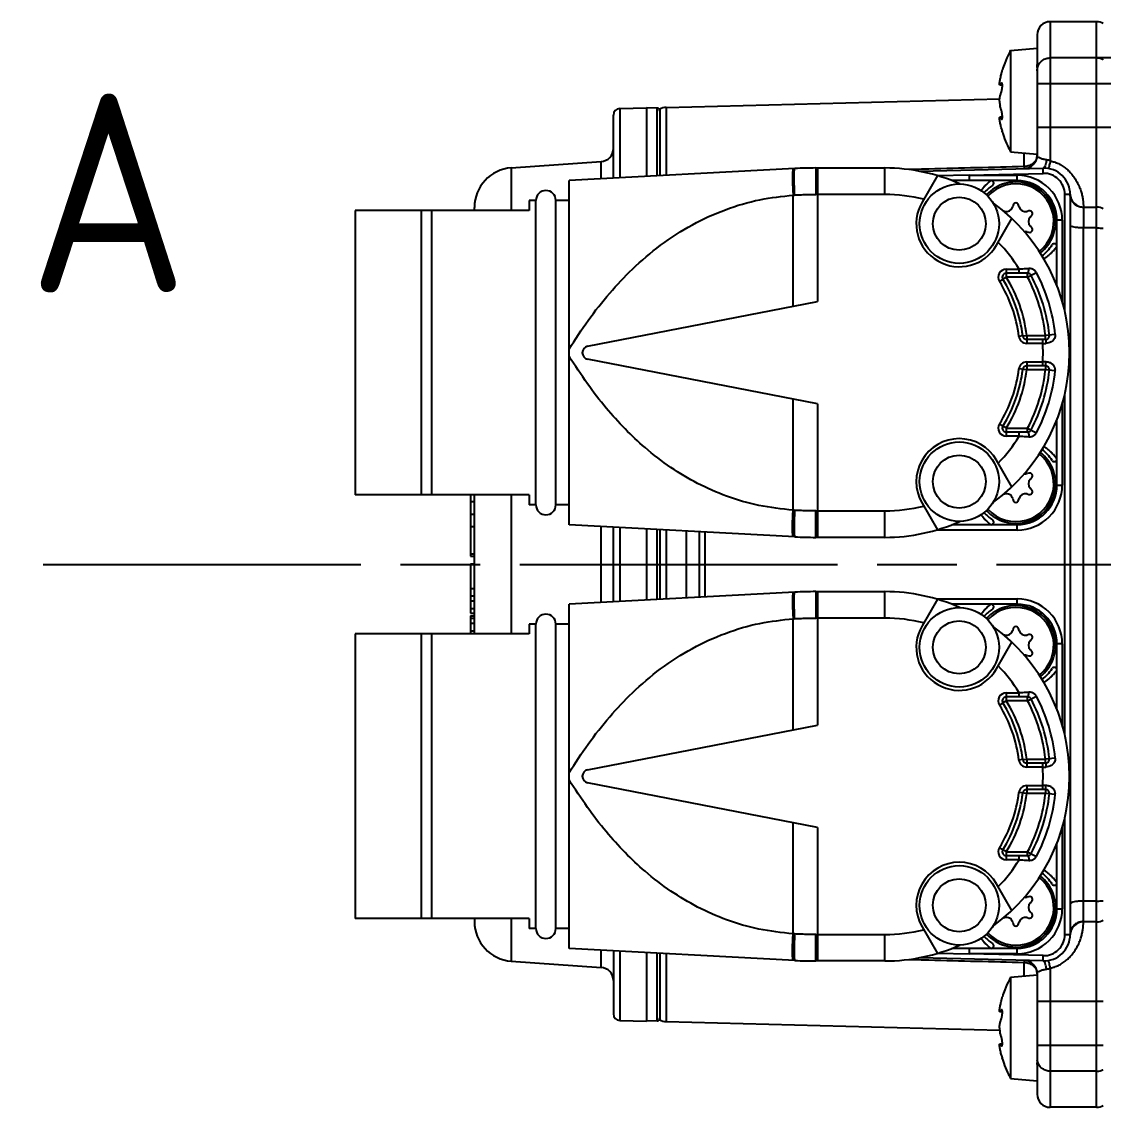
# Model space of a CAD drawing. Header units: millimetres. Extents: x 825 to 4294, y 1031 to 3282.
# Drawn here: x 1721 to 1802.7, y 1314.9 to 1396.9 of the extents above; entities that cross this region are included whole.
import ezdxf

# ---------------------------------------------------------------- set-up
doc = ezdxf.new("R2010")
doc.units = ezdxf.units.MM
doc.linetypes.add('ACAD_ISO08W100', pattern=[36, 24, -3, 6, -3])
doc.layers.add('linie4fun', color=6, linetype='Continuous', lineweight=25)
doc.layers.add('osie', color=221, linetype='ACAD_ISO08W100')
doc.styles.get("Standard").update_dxf_attribs({"font": 'geniso.shx'})

msp = doc.modelspace()

# ---------------------------------------------------------------- linework, layer by layer
at = {"color": 7, "linetype": 'Continuous'}
for p, q in [((1802.20224, 1396.90998), (1798.70224, 1396.90998)), ((1797.70224, 1395.90987), (1797.70224, 1386.81867)), ((1795.70224, 1394.735), (1797.70224, 1394.90998)), ((1795.70224, 1394.735), (1795.70224, 1387.08496)), ((1795.08177, 1392.13181), (1794.88556, 1392.13181)), ((1769.67607, 1390.43548), (1794.8773, 1391.0954)), ((1766.18915, 1390.35726), (1768.20224, 1390.40998)), ((1769.00748, 1390.38889), (1768.20224, 1390.40998)), ((1768.20224, 1390.40998), (1768.20224, 1385.22185)), ((1769.20224, 1390.30157), (1769.20224, 1385.27508)), ((1765.70224, 1385.0888), (1765.70224, 1389.85743)), ((1795.08175, 1389.68815), (1794.8856, 1389.68815)), ((1795.70224, 1387.08496), (1797.70224, 1386.90998)), ((1757.99297, 1385.87089), (1764.772, 1386.34493)), ((1779.40511, 1385.81809), (1762.35173, 1384.91048)), ((1780.99949, 1385.86048), (1786.20174, 1385.86048)), ((1788.81767, 1385.61186), (1798.14989, 1385.85624)), ((1790.17022, 1385.2841), (1789.01216, 1383.27827)), ((1762.35174, 1358.91048), (1762.35174, 1384.91048)), ((1796.20174, 1384.91048), (1791.26013, 1384.91048)), ((1759.85174, 1383.41048), (1759.35174, 1383.41048)), ((1759.35174, 1383.41036), (1759.35174, 1382.66048)), ((1759.85174, 1360.41048), (1759.85174, 1383.41048)), ((1762.35174, 1383.41048), (1761.35174, 1383.41048)), ((1761.35174, 1360.41048), (1761.35174, 1383.41048)), ((1800.20224, 1383.85692), (1800.20224, 1327.96304)), ((1759.35174, 1382.66048), (1746.20174, 1382.66048)), ((1746.20174, 1382.66031), (1746.20174, 1361.16066)), ((1751.20174, 1361.16048), (1751.20174, 1382.66048)), ((1751.95174, 1382.66048), (1751.95174, 1361.16048)), ((1755.20224, 1382.66048), (1755.20224, 1382.8782)), ((1795.24988, 1382.57884), (1795.16081, 1382.6027)), ((1795.89745, 1383.06372), (1795.86225, 1382.93239)), ((1796.34122, 1382.93239), (1796.30603, 1383.06372)), ((1797.08493, 1382.61403), (1796.9536, 1382.57884)), ((1801.20198, 1382.90998), (1802.20224, 1382.90998)), ((1794.64132, 1380.02827), (1795.79939, 1382.0341)), ((1797.19308, 1382.16404), (1797.28922, 1382.26018)), ((1799.20224, 1376.96659), (1799.20174, 1381.91048)), ((1796.9536, 1381.04213), (1797.08493, 1381.00694)), ((1797.28922, 1381.36079), (1797.19308, 1381.45693)), ((1796.9883, 1377.91048), (1795.37507, 1377.91048)), ((1763.75633, 1372.4013), (1781.12523, 1375.77747)), ((1798.33228, 1372.91048), (1796.92321, 1372.91048)), ((1781.12523, 1368.0435), (1763.75633, 1371.41967)), ((1798.33228, 1370.91048), (1796.92321, 1370.91048)), ((1799.20174, 1361.91048), (1799.20224, 1366.85438)), ((1796.9883, 1365.91048), (1795.37507, 1365.91048)), ((1795.79939, 1361.78687), (1794.64132, 1363.7927)), ((1797.08493, 1362.81403), (1796.9536, 1362.77884)), ((1797.19308, 1362.36404), (1797.28922, 1362.46018)), ((1795.16081, 1361.21826), (1795.24988, 1361.24213)), ((1796.9536, 1361.24213), (1797.08493, 1361.20694)), ((1797.28922, 1361.56079), (1797.19308, 1361.65693)), ((1759.35174, 1361.16048), (1746.20174, 1361.16048)), ((1754.90224, 1361.16048), (1754.90224, 1356.53498)), ((1754.90224, 1360.65998), (1755.20224, 1360.65998)), ((1755.20224, 1350.66048), (1755.20224, 1361.16048)), ((1759.35174, 1361.16048), (1759.35174, 1360.41061)), ((1759.85174, 1360.41048), (1759.35174, 1360.41048)), ((1762.35174, 1360.41048), (1761.35174, 1360.41048)), ((1789.01216, 1360.5427), (1790.17022, 1358.53687)), ((1795.86225, 1360.88858), (1795.89745, 1360.75724)), ((1796.30603, 1360.75724), (1796.34122, 1360.88858)), ((1754.90224, 1359.72248), (1755.20224, 1359.72248)), ((1754.90224, 1358.78498), (1755.20224, 1358.78498)), ((1779.40511, 1358.00288), (1762.35173, 1358.91048)), ((1796.20174, 1358.91048), (1791.25881, 1358.90998)), ((1765.70224, 1353.0888), (1765.70224, 1358.73216)), ((1768.20224, 1358.59911), (1768.20224, 1353.22185)), ((1769.20224, 1358.54672), (1769.20224, 1353.27508)), ((1772.20224, 1353.43474), (1772.20224, 1358.38623)), ((1786.20174, 1357.96048), (1780.99949, 1357.96048)), ((1754.90224, 1356.72248), (1755.20224, 1356.72248)), ((1754.90224, 1356.53498), (1755.20224, 1356.53498)), ((1754.90224, 1355.97248), (1755.20224, 1355.97248)), ((1754.90224, 1355.97248), (1754.90224, 1352.22248)), ((1754.90224, 1354.09748), (1755.20224, 1354.09748)), ((1780.99949, 1353.86048), (1786.20174, 1353.86048)), ((1754.90224, 1353.53498), (1755.20224, 1353.53498)), ((1754.90224, 1353.15998), (1755.20224, 1353.15998)), ((1779.40511, 1353.81809), (1762.35173, 1352.91048)), ((1790.17022, 1353.2841), (1789.01216, 1351.27827)), ((1754.90224, 1352.59748), (1755.20224, 1352.59748)), ((1754.90224, 1352.22248), (1755.20224, 1352.22248)), ((1762.35174, 1326.91048), (1762.35174, 1352.91048)), ((1796.20174, 1352.91048), (1791.26013, 1352.91048)), ((1754.90224, 1352.03498), (1755.20224, 1352.03498)), ((1754.90224, 1352.03498), (1754.90224, 1350.66048)), ((1754.90224, 1351.84748), (1755.20224, 1351.84748)), ((1754.90224, 1351.47248), (1755.20224, 1351.47248)), ((1759.85174, 1351.41048), (1759.35174, 1351.41048)), ((1759.35174, 1351.41036), (1759.35174, 1350.66048)), ((1759.85174, 1328.41048), (1759.85174, 1351.41048)), ((1762.35174, 1351.41048), (1761.35174, 1351.41048)), ((1761.35174, 1328.41048), (1761.35174, 1351.41048)), ((1759.35174, 1350.66048), (1746.20174, 1350.66048)), ((1746.20174, 1350.66031), (1746.20174, 1329.16066)), ((1751.20174, 1329.16048), (1751.20174, 1350.66048)), ((1751.95174, 1350.66048), (1751.95174, 1329.16048)), ((1754.90224, 1350.90998), (1755.20224, 1350.90998)), ((1795.24988, 1350.57884), (1795.16081, 1350.6027)), ((1795.89745, 1351.06372), (1795.86225, 1350.93239)), ((1796.34122, 1350.93239), (1796.30603, 1351.06372)), ((1797.08493, 1350.61403), (1796.9536, 1350.57884)), ((1794.64132, 1348.02827), (1795.79939, 1350.0341)), ((1797.19308, 1350.16404), (1797.28922, 1350.26018)), ((1799.20224, 1344.96659), (1799.20174, 1349.91048)), ((1796.9536, 1349.04213), (1797.08493, 1349.00694)), ((1797.28922, 1349.36079), (1797.19308, 1349.45693)), ((1796.9883, 1345.91048), (1795.37507, 1345.91048)), ((1763.75633, 1340.4013), (1781.12523, 1343.77747)), ((1798.33228, 1340.91048), (1796.92321, 1340.91048)), ((1781.12523, 1336.0435), (1763.75633, 1339.41967)), ((1798.33228, 1338.91048), (1796.92321, 1338.91048)), ((1799.20174, 1329.91048), (1799.20224, 1334.85438)), ((1796.9883, 1333.91048), (1795.37507, 1333.91048)), ((1795.79939, 1329.78687), (1794.64132, 1331.7927)), ((1797.08493, 1330.81403), (1796.9536, 1330.77884)), ((1797.19308, 1330.36404), (1797.28922, 1330.46018)), ((1795.16081, 1329.21826), (1795.24988, 1329.24213)), ((1796.9536, 1329.24213), (1797.08493, 1329.20694)), ((1797.28922, 1329.56079), (1797.19308, 1329.65693)), ((1759.35174, 1329.16048), (1746.20174, 1329.16048)), ((1755.20224, 1329.16048), (1755.20224, 1328.94177)), ((1759.35174, 1329.16048), (1759.35174, 1328.41061)), ((1759.85174, 1328.41048), (1759.35174, 1328.41048)), ((1762.35174, 1328.41048), (1761.35174, 1328.41048)), ((1789.01216, 1328.5427), (1790.17022, 1326.53687)), ((1795.86225, 1328.88858), (1795.89745, 1328.75724)), ((1796.30603, 1328.75724), (1796.34122, 1328.88858)), ((1802.20224, 1328.90998), (1801.20177, 1328.90998)), ((1779.40511, 1326.00288), (1762.35173, 1326.91048)), ((1796.20174, 1326.91048), (1791.25881, 1326.90998)), ((1757.99297, 1325.94906), (1764.772, 1325.47503)), ((1765.70224, 1326.73216), (1765.70224, 1321.96278)), ((1768.20224, 1326.59911), (1768.20224, 1321.40998)), ((1769.20224, 1326.54672), (1769.20224, 1321.51839)), ((1786.20174, 1325.96048), (1780.99949, 1325.96048)), ((1798.14989, 1325.96372), (1788.81252, 1326.20823)), ((1795.70224, 1324.735), (1797.70224, 1324.90998)), ((1795.70224, 1324.735), (1795.70224, 1317.08496)), ((1797.70224, 1325.00129), (1797.70224, 1315.91009)), ((1795.08177, 1322.13181), (1794.88556, 1322.13181)), ((1766.18916, 1321.46269), (1768.20224, 1321.40998)), ((1769.00748, 1321.43106), (1768.20224, 1321.40998)), ((1769.67607, 1321.38448), (1794.87731, 1320.72456)), ((1795.08175, 1319.68815), (1794.8856, 1319.68815)), ((1795.70224, 1317.08496), (1797.70224, 1316.90998)), ((1802.20224, 1314.90998), (1798.70224, 1314.90998))]:
    msp.add_line(p, q, dxfattribs=at)
at = {"color": 9, "linetype": 'Continuous'}
for p, q in [((1798.70224, 1396.90998), (1798.70224, 1386.39596)), ((1802.20224, 1314.90998), (1802.20224, 1396.90998)), ((1802.20224, 1394.18587), (1798.70224, 1394.18587)), ((1794.90533, 1392.14884), (1795.08104, 1392.14884)), ((1795.05284, 1392.27361), (1795.00748, 1392.27361)), ((1766.18915, 1390.35726), (1766.18915, 1385.11472)), ((1769.00748, 1385.26471), (1769.00748, 1390.38889)), ((1769.67607, 1390.43548), (1769.67607, 1385.30029)), ((1795.08104, 1389.67111), (1794.90533, 1389.67111)), ((1795.00748, 1389.54635), (1795.05216, 1389.54635)), ((1796.72842, 1385.96592), (1796.72842, 1386.99518)), ((1757.99297, 1385.87089), (1757.99297, 1382.66048)), ((1764.772, 1385.03929), (1764.772, 1386.34493)), ((1781.12523, 1385.86048), (1781.12523, 1375.77747)), ((1786.20174, 1383.86048), (1786.20174, 1385.86048)), ((1798.16036, 1385.45637), (1798.14989, 1385.85624)), ((1792.56979, 1385.30998), (1790.18806, 1385.2786)), ((1792.56979, 1385.30998), (1798.16035, 1385.45637)), ((1792.56979, 1385.30998), (1796.20224, 1385.30998)), ((1792.56979, 1385.30998), (1792.56979, 1384.90998)), ((1796.20224, 1384.90998), (1796.20224, 1385.30998)), ((1791.36145, 1384.91048), (1791.36145, 1384.87073)), ((1779.27999, 1375.41879), (1779.27999, 1383.81348)), ((1786.20174, 1383.86048), (1781.12523, 1383.86048)), ((1800.20224, 1383.85692), (1799.80224, 1383.85692)), ((1799.80224, 1375.008), (1799.80224, 1383.85691)), ((1801.20198, 1382.90998), (1801.20224, 1381.33371)), ((1799.60224, 1381.90998), (1799.20224, 1381.90998)), ((1799.60224, 1381.90997), (1799.60224, 1375.76474)), ((1801.20199, 1328.90998), (1801.20224, 1381.33371)), ((1802.20224, 1381.33371), (1801.20224, 1381.33371)), ((1795.37507, 1378.21048), (1795.37507, 1377.61048)), ((1796.98844, 1377.61048), (1795.37509, 1377.61048)), ((1795.3751, 1378.21048), (1796.35617, 1378.21048)), ((1796.35617, 1377.91048), (1796.35617, 1378.21048)), ((1796.9883, 1377.61048), (1796.9883, 1377.91048)), ((1796.98934, 1377.61048), (1797.65141, 1377.96089)), ((1795.12026, 1377.45215), (1794.86544, 1377.29382)), ((1799.15771, 1377.07018), (1799.20174, 1377.07018)), ((1796.62539, 1373.17437), (1796.32758, 1373.13826)), ((1796.62539, 1373.17437), (1796.92311, 1373.21048)), ((1796.92321, 1373.21048), (1796.92321, 1372.61048)), ((1796.92322, 1373.21048), (1798.33228, 1373.21048)), ((1798.13122, 1372.61048), (1798.13122, 1372.91048)), ((1799.07801, 1373.2904), (1798.33228, 1373.21048)), ((1798.33228, 1372.91048), (1798.33228, 1373.21048)), ((1798.13122, 1372.61048), (1796.92329, 1372.61048)), ((1796.92321, 1371.21048), (1796.92321, 1370.61048)), ((1796.92329, 1371.21048), (1798.13122, 1371.21048)), ((1798.13122, 1370.91048), (1798.13122, 1371.21048)), ((1796.92321, 1370.61048), (1796.32759, 1370.6827)), ((1798.33228, 1370.61048), (1796.92321, 1370.61048)), ((1798.33228, 1370.91048), (1798.33228, 1370.61048)), ((1799.07801, 1370.53056), (1798.3323, 1370.61048)), ((1799.80224, 1343.008), (1799.80224, 1368.81297)), ((1779.27999, 1360.00749), (1779.27999, 1368.40218)), ((1781.12523, 1368.0435), (1781.12523, 1357.96048)), ((1799.60224, 1368.05623), (1799.60224, 1361.90999)), ((1795.12026, 1366.36882), (1794.86544, 1366.52715)), ((1795.37507, 1366.21048), (1795.37507, 1365.61048)), ((1795.37518, 1366.21048), (1796.98845, 1366.21048)), ((1796.9883, 1366.21048), (1797.65141, 1365.86007)), ((1796.9883, 1365.91048), (1796.9883, 1366.21048)), ((1799.20174, 1366.75077), (1799.1577, 1366.75077)), ((1796.35617, 1365.61048), (1795.3751, 1365.61048)), ((1796.35617, 1365.61048), (1796.35617, 1365.91048)), ((1799.20224, 1361.90998), (1799.60224, 1361.90998)), ((1757.99297, 1361.16048), (1757.99297, 1350.66048)), ((1780.98974, 1359.96049), (1786.20174, 1359.96048)), ((1786.20174, 1357.96048), (1786.20174, 1359.96048)), ((1764.772, 1353.03929), (1764.772, 1358.78167)), ((1791.36144, 1358.95023), (1791.36144, 1358.91048)), ((1796.20224, 1358.50998), (1796.20224, 1358.90998)), ((1766.18915, 1358.70625), (1766.18915, 1353.11472)), ((1769.00748, 1353.26471), (1769.00748, 1358.55626)), ((1769.67607, 1358.52067), (1769.67607, 1353.30029)), ((1771.22842, 1353.38291), (1771.22842, 1358.43805)), ((1772.60224, 1358.36494), (1772.60224, 1353.45603)), ((1796.20224, 1358.50998), (1790.07092, 1358.50998)), ((1781.12523, 1353.86048), (1781.12523, 1343.77747)), ((1786.20174, 1351.86048), (1786.20174, 1353.86048)), ((1790.06988, 1353.30998), (1796.20224, 1353.30998)), ((1796.20224, 1352.90998), (1796.20224, 1353.30998)), ((1791.36145, 1352.91048), (1791.36145, 1352.87073)), ((1779.27999, 1343.41879), (1779.27999, 1351.81348)), ((1786.20174, 1351.86048), (1781.12523, 1351.86048)), ((1799.60224, 1349.90998), (1799.20224, 1349.90998)), ((1799.60224, 1349.90997), (1799.60224, 1343.76474)), ((1795.37507, 1346.21048), (1795.37507, 1345.61048)), ((1795.3751, 1346.21048), (1796.35617, 1346.21048)), ((1796.35617, 1345.91048), (1796.35617, 1346.21048)), ((1796.9883, 1345.61048), (1796.9883, 1345.91048)), ((1796.98934, 1345.61048), (1797.65141, 1345.96089)), ((1795.12026, 1345.45215), (1794.86544, 1345.29382)), ((1796.98844, 1345.61048), (1795.37509, 1345.61048)), ((1799.15771, 1345.07018), (1799.20174, 1345.07018)), ((1796.62539, 1341.17437), (1796.32758, 1341.13826)), ((1796.62539, 1341.17437), (1796.92311, 1341.21048)), ((1796.92321, 1341.21048), (1796.92321, 1340.61048)), ((1796.92322, 1341.21048), (1798.33228, 1341.21048)), ((1798.13122, 1340.61048), (1798.13122, 1340.91048)), ((1799.07801, 1341.2904), (1798.33228, 1341.21048)), ((1798.33228, 1340.91048), (1798.33228, 1341.21048)), ((1798.13122, 1340.61048), (1796.92329, 1340.61048)), ((1796.92321, 1339.21048), (1796.92321, 1338.61048)), ((1796.92329, 1339.21048), (1798.13122, 1339.21048)), ((1798.13122, 1338.91048), (1798.13122, 1339.21048)), ((1796.92321, 1338.61048), (1796.32759, 1338.6827)), ((1798.33228, 1338.61048), (1796.92321, 1338.61048)), ((1798.33228, 1338.91048), (1798.33228, 1338.61048)), ((1799.07801, 1338.53056), (1798.3323, 1338.61048)), ((1799.80224, 1327.96305), (1799.80224, 1336.81297)), ((1779.27999, 1328.00749), (1779.27999, 1336.40218)), ((1781.12523, 1336.0435), (1781.12523, 1325.96048)), ((1799.60224, 1336.05623), (1799.60224, 1329.90999)), ((1795.12026, 1334.36882), (1794.86544, 1334.52715)), ((1795.37507, 1334.21048), (1795.37507, 1333.61048)), ((1795.37518, 1334.21048), (1796.98845, 1334.21048)), ((1796.9883, 1334.21048), (1797.65141, 1333.86007)), ((1796.9883, 1333.91048), (1796.9883, 1334.21048)), ((1799.20174, 1334.75077), (1799.1577, 1334.75077)), ((1796.35617, 1333.61048), (1795.3751, 1333.61048)), ((1796.35617, 1333.61048), (1796.35617, 1333.91048)), ((1802.20224, 1330.48625), (1801.20224, 1330.48625)), ((1799.20224, 1329.90998), (1799.60224, 1329.90998)), ((1757.99297, 1329.16048), (1757.99297, 1325.94906)), ((1780.98974, 1327.96049), (1786.20174, 1327.96048)), ((1786.20174, 1325.96048), (1786.20174, 1327.96048)), ((1799.80224, 1327.96304), (1800.20224, 1327.96304)), ((1764.772, 1325.47503), (1764.772, 1326.78167)), ((1791.36144, 1326.95023), (1791.36144, 1326.91048)), ((1792.56979, 1326.90998), (1792.56979, 1326.50998)), ((1796.20224, 1326.50998), (1796.20224, 1326.90998)), ((1766.18916, 1326.70625), (1766.18916, 1321.46269)), ((1769.00748, 1321.43106), (1769.00748, 1326.55626)), ((1769.67607, 1326.52067), (1769.67607, 1321.38448)), ((1790.17029, 1326.54156), (1792.56979, 1326.50998)), ((1796.20224, 1326.50998), (1792.56979, 1326.50998)), ((1798.16035, 1326.36358), (1792.56979, 1326.50998)), ((1798.14989, 1325.96372), (1798.16036, 1326.36358)), ((1796.72842, 1324.82478), (1796.72842, 1325.85403)), ((1798.70224, 1325.424), (1798.70224, 1314.90998)), ((1794.90533, 1322.14884), (1795.08104, 1322.14884)), ((1795.05284, 1322.27361), (1795.00748, 1322.27361)), ((1795.08104, 1319.67111), (1794.90533, 1319.67111)), ((1795.00748, 1319.54635), (1795.05216, 1319.54635)), ((1802.20224, 1317.63409), (1798.70224, 1317.63409))]:
    msp.add_line(p, q, dxfattribs=at)
for p, q in [((1898.31337, 1394.18587), (1798.70224, 1394.18587)), ((1797.70224, 1392.23127), (1898.30779, 1392.23127)), ((1898.2983, 1388.90998), (1797.70224, 1388.90998)), ((1802.70224, 1322.90998), (1797.70224, 1322.90998)), ((1802.70224, 1319.58869), (1797.70224, 1319.58869))]:
    msp.add_line(p, q)
at = {"color": 7, "linetype": 'Continuous'}
for centre in [(1791.82674, 1381.65327), (1791.82674, 1362.1677), (1791.82674, 1349.65327), (1791.82674, 1330.1677)]:
    msp.add_circle(centre, 3, dxfattribs=at)
at = {"color": 9, "linetype": 'Continuous'}
for centre in [(1791.82674, 1381.65327), (1791.82674, 1362.1677), (1791.82674, 1349.65327), (1791.82674, 1330.1677)]:
    msp.add_circle(centre, 2, dxfattribs=at)
at = {"color": 7, "linetype": 'Continuous'}
for centre, radius, start, end in [((1798.70224, 1395.90998), 1, 90, 180), ((1802.20224, 1395.90998), 1, 60, 90), ((1766.20224, 1389.85743), 0.5, 91.5000639, 180), ((1769.00224, 1390.18896), 0.2, 0, 88.4998344), ((1769.70224, 1389.43582), 1, 91.5000224, 120), ((1764.70224, 1387.34249), 1, 273.9999971, 359.9999587), ((1796.70224, 1386.81867), 1, 271.5, 360), ((1758.20224, 1382.8782), 3, 94, 180), ((1780.99949, 1355.86048), 30, 90, 93.046481), ((1786.20174, 1371.91048), 13.95, 65.9834917, 90), ((1798.20224, 1383.85692), 2, 0, 91.4999999), ((1760.60174, 1383.41048), 0.75, 0, 180), ((1796.10174, 1381.81048), 3.25, 122.7986137, 137.6843123), ((1796.10174, 1381.81048), 3, 307.7352533, 137.6505618), ((1796.10174, 1381.81048), 2.86002, 308.0279986, 137.7492352), ((1794.23292, 1384.71048), 0.2, 302.7986137, 90), ((1796.20174, 1381.91048), 3, 0, 90), ((1801.20177, 1383.90998), 1, 181.0133751, 270), ((1791.82674, 1381.65327), 3.25, 150, 330), ((1786.20174, 1371.91048), 13.95, 305.9834917, 54.0165083), ((1795.37929, 1383.0618), 0.5, 255, 345), ((1796.10174, 1383.00898), 0.2115, 15, 165), ((1796.82419, 1383.0618), 0.5, 195, 285), ((1797.13967, 1382.40973), 0.2115, 315, 105), ((1802.20224, 1381.90998), 1, 60, 90), ((1797.54663, 1381.81048), 0.5, 135, 225), ((1796.82419, 1380.55917), 0.5, 75, 100.8427522), ((1797.13967, 1381.21123), 0.2115, 255, 45), ((1799.00174, 1379.94166), 0.2, 0, 147.2013863), ((1796.10174, 1381.81048), 3.25, 307.3061708, 327.2013863), ((1795.37507, 1377.61048), 0.3, 90, 211.8554308), ((1796.9883, 1377.61048), 0.3, 27.8535453, 89.9999999), ((1786.20174, 1371.91048), 12.5, 6.1169011, 27.8535453), ((1786.20174, 1371.91048), 10.5, 6.9134782, 31.8554308), ((1796.92321, 1373.21048), 0.3, 186.9134782, 270), ((1798.33228, 1373.21048), 0.3, 270, 6.1169012), ((1763.85174, 1371.91048), 0.5, 101, 259), ((1786.20174, 1371.91048), 10.5, 328.1445692, 353.0865218), ((1796.92321, 1370.61048), 0.3, 90, 173.0865218), ((1786.20174, 1371.91048), 12.5, 332.1464547, 353.8830989), ((1798.33228, 1370.61048), 0.3, 353.8830986, 90.0000001), ((1795.37507, 1366.21048), 0.3, 148.1445692, 270), ((1791.82674, 1362.1677), 3.25, 30, 210), ((1796.9883, 1366.21048), 0.3, 269.9999999, 332.1464547), ((1796.10174, 1362.01048), 3.25, 32.7986137, 52.7323611), ((1796.10174, 1362.01048), 3, 222.3492496, 52.2646999), ((1796.10174, 1362.01048), 2.86002, 222.2492295, 51.9736054), ((1799.00174, 1363.87931), 0.2, 212.7986137, 0), ((1796.82419, 1363.2618), 0.5, 259.1292063, 285), ((1797.54663, 1362.01048), 0.5, 135, 225), ((1797.13967, 1362.60973), 0.2115, 315, 105), ((1795.37929, 1360.75917), 0.5, 15, 105), ((1796.20174, 1361.91048), 3, 270, 0), ((1796.82419, 1360.75917), 0.5, 75, 165), ((1797.13967, 1361.41123), 0.2115, 255, 45), ((1760.60174, 1360.41048), 0.75, 180, 0), ((1796.10174, 1360.81198), 0.2115, 195, 345), ((1796.10174, 1362.01048), 3.25, 222.3122496, 237.2013863), ((1786.20174, 1371.91048), 13.95, 270, 294.0165083), ((1794.23292, 1359.11048), 0.2, 270, 57.2013863), ((1780.99949, 1387.96048), 30, 266.953519, 270), ((1780.99949, 1323.86048), 30, 90, 93.046481), ((1786.20174, 1339.91048), 13.95, 65.9834917, 90), ((1796.10174, 1349.81048), 3.25, 122.7986137, 137.6843123), ((1796.10174, 1349.81048), 3, 307.7352533, 137.6505618), ((1796.10174, 1349.81048), 2.86002, 308.0279986, 137.7492352), ((1794.23292, 1352.71048), 0.2, 302.7986137, 90), ((1796.20174, 1349.91048), 3, 0, 90), ((1760.60174, 1351.41048), 0.75, 0, 180), ((1791.82674, 1349.65327), 3.25, 150, 330), ((1786.20174, 1339.91048), 13.95, 305.9834917, 54.0165083), ((1795.37929, 1351.0618), 0.5, 255, 345), ((1796.10174, 1351.00898), 0.2115, 15, 165), ((1796.82419, 1351.0618), 0.5, 195, 285), ((1797.13967, 1350.40973), 0.2115, 315, 105), ((1797.54663, 1349.81048), 0.5, 135, 225), ((1796.82419, 1348.55917), 0.5, 75, 100.8427522), ((1797.13967, 1349.21123), 0.2115, 255, 45), ((1799.00174, 1347.94166), 0.2, 0, 147.2013863), ((1796.10174, 1349.81048), 3.25, 307.3061708, 327.2013863), ((1795.37507, 1345.61048), 0.3, 90, 211.8554308), ((1796.9883, 1345.61048), 0.3, 27.8535453, 89.9999999), ((1786.20174, 1339.91048), 12.5, 6.1169011, 27.8535453), ((1786.20174, 1339.91048), 10.5, 6.9134782, 31.8554308), ((1796.92321, 1341.21048), 0.3, 186.9134782, 270), ((1798.33228, 1341.21048), 0.3, 270, 6.1169012), ((1763.85174, 1339.91048), 0.5, 101, 259), ((1786.20174, 1339.91048), 10.5, 328.1445692, 353.0865218), ((1796.92321, 1338.61048), 0.3, 90, 173.0865218), ((1786.20174, 1339.91048), 12.5, 332.1464547, 353.8830989), ((1798.33228, 1338.61048), 0.3, 353.8830986, 90.0000001), ((1795.37507, 1334.21048), 0.3, 148.1445692, 270), ((1791.82674, 1330.1677), 3.25, 30, 210), ((1796.9883, 1334.21048), 0.3, 269.9999999, 332.1464547), ((1796.10174, 1330.01048), 3.25, 32.7986137, 52.7323611), ((1796.10174, 1330.01048), 3, 222.3492496, 52.2646999), ((1796.10174, 1330.01048), 2.86002, 222.2492295, 51.9736054), ((1799.00174, 1331.87931), 0.2, 212.7986137, 0), ((1796.82419, 1331.2618), 0.5, 259.1292063, 285), ((1797.54663, 1330.01048), 0.5, 135, 225), ((1797.13967, 1330.60973), 0.2115, 315, 105), ((1795.37929, 1328.75917), 0.5, 15, 105), ((1796.20174, 1329.91048), 3, 270, 0), ((1796.82419, 1328.75917), 0.5, 75, 165), ((1797.13967, 1329.41123), 0.2115, 255, 45), ((1758.20224, 1328.94175), 3, 180, 266), ((1760.60174, 1328.41048), 0.75, 180, 0), ((1796.10174, 1328.81198), 0.2115, 195, 345), ((1801.20177, 1327.90998), 1, 90, 178.9866249), ((1802.20224, 1329.90998), 1, 270, 300), ((1796.10174, 1330.01048), 3.25, 222.3122496, 237.2013863), ((1798.20224, 1327.96304), 2, 268.5000001, 0), ((1786.20174, 1339.91048), 13.95, 270, 294.0165083), ((1794.23292, 1327.11048), 0.2, 270, 57.2013863), ((1780.99949, 1355.96048), 30, 266.953519, 270), ((1796.70224, 1325.00129), 1, 0, 88.5), ((1764.70224, 1324.47746), 1, 0.0000413, 86.0000029), ((1766.20224, 1321.96252), 0.5, 180, 268.4999773), ((1769.00224, 1321.631), 0.2, 271.4999987, 359.9999498), ((1769.70224, 1322.38413), 1, 240, 268.4999479), ((1798.70224, 1315.90998), 1, 180, 270), ((1802.20224, 1315.90998), 1, 270, 300)]:
    msp.add_arc(centre, radius, start, end, dxfattribs=at)
at = {"color": 9, "linetype": 'Continuous'}
for centre, radius, start, end in [((1796.20224, 1381.90998), 3.4, 359.9998649, 90.0001351), ((1798.20224, 1383.85692), 1.6, 359.9996484, 91.5003516), ((1786.20174, 1371.91048), 11.95, 75.7813202, 90), ((1786.20174, 1371.91048), 11.95, 31.8162389, 44.2186798), ((1795.37507, 1377.61048), 0.59999, 89.9967878, 211.8593169), ((1786.20174, 1371.91048), 10.8, 6.9134759, 31.855373), ((1786.20174, 1371.91048), 12.2, 6.1169006, 27.8532507), ((1786.20174, 1371.91048), 12.95, 6.1169365, 27.8534773), ((1786.20174, 1371.91048), 10.2, 6.9134782, 31.8552022), ((1796.92321, 1373.21048), 0.59999, 186.9134782, 270.007107), ((1786.20174, 1371.91048), 11.95, 356.6418395, 3.3581605), ((1796.92321, 1370.61048), 0.59999, 89.9928947, 173.0865218), ((1786.20174, 1371.91048), 10.2, 328.144798, 353.0865218), ((1786.20174, 1371.91048), 10.8, 328.1448723, 353.0865228), ((1786.20174, 1371.91048), 12.2, 332.1467679, 353.8830986), ((1786.20174, 1371.91048), 12.95, 332.1465227, 353.8830271), ((1795.37507, 1366.21048), 0.59999, 148.1406798, 270.0032139), ((1786.20174, 1371.91048), 11.95, 315.7813202, 328.1837611), ((1796.20224, 1361.90998), 3.4, 269.9998649, 0.0001351), ((1786.20174, 1371.91048), 11.95, 270, 284.2186798), ((1796.20224, 1349.90998), 3.4, 359.9998649, 90.0001351), ((1786.20174, 1339.91048), 11.95, 75.7813202, 90), ((1786.20174, 1339.91048), 11.95, 31.8162389, 44.2186798), ((1795.37507, 1345.61048), 0.59999, 89.9967878, 211.8593169), ((1786.20174, 1339.91048), 12.95, 6.1169365, 27.8534773), ((1786.20174, 1339.91048), 10.2, 6.9134782, 31.8552022), ((1786.20174, 1339.91048), 10.8, 6.9134759, 31.855373), ((1786.20174, 1339.91048), 12.2, 6.1169006, 27.8532507), ((1796.92321, 1341.21048), 0.59999, 186.9134782, 270.007107), ((1786.20174, 1339.91048), 11.95, 356.6418395, 3.3581605), ((1796.92321, 1338.61048), 0.59999, 89.9928947, 173.0865218), ((1786.20174, 1339.91048), 10.2, 328.144798, 353.0865218), ((1786.20174, 1339.91048), 10.8, 328.1448723, 353.0865228), ((1786.20174, 1339.91048), 12.2, 332.1467679, 353.8830986), ((1786.20174, 1339.91048), 12.95, 332.1465227, 353.8830271), ((1795.37507, 1334.21048), 0.59999, 148.1406798, 270.0032139), ((1786.20174, 1339.91048), 11.95, 315.7813202, 328.1837611), ((1796.20224, 1329.90998), 3.4, 269.9998649, 0.0001351), ((1786.20174, 1339.91048), 11.95, 270, 284.2186798), ((1798.20224, 1327.96304), 1.6, 268.4996484, 0.0003516)]:
    msp.add_arc(centre, radius, start, end, dxfattribs=at)
at = {"color": 7, "linetype": 'Continuous'}
for points in [[(1795.70224, 1394.735), (1795.6095, 1394.55949), (1795.26449, 1393.7888), (1795.0829, 1393.2645)], [(1795.00748, 1392.96802), (1795.0317, 1393.06353), (1795.0526, 1393.14574), (1795.0622, 1393.1834)], [(1795.0622, 1393.1834), (1795.06853, 1393.20823), (1795.07907, 1393.24952), (1795.07918, 1393.24997)], [(1795.07918, 1393.24997), (1795.08214, 1393.26154)], [(1795.08214, 1393.26154), (1795.0829, 1393.26449)], [(1795.08214, 1393.26154), (1795.0829, 1393.26449)], [(1797.7045, 1393.61398), (1797.70462, 1393.61074), (1797.70464, 1393.6067)], [(1794.88537, 1392.13254), (1794.87556, 1392.13997), (1794.86909, 1392.17234), (1794.86897, 1392.22885), (1794.87528, 1392.30546), (1794.88743, 1392.39699), (1794.90533, 1392.5024)], [(1794.90533, 1392.5024), (1794.93559, 1392.65599), (1794.96959, 1392.81123), (1795.00748, 1392.96802)], [(1794.90533, 1392.14884), (1794.88771, 1392.13218), (1794.88537, 1392.13254)], [(1795.00748, 1392.27361), (1794.97103, 1392.23327), (1794.93689, 1392.19168), (1794.90533, 1392.14884)], [(1794.90533, 1391.26353), (1794.93648, 1391.37911), (1794.97058, 1391.49275), (1795.00748, 1391.60439)], [(1795.00748, 1391.60439), (1795.02918, 1391.67654), (1795.04826, 1391.75931), (1795.06364, 1391.84694), (1795.07489, 1391.93742), (1795.08155, 1392.02842), (1795.08264, 1392.11165), (1795.07796, 1392.18386), (1795.06763, 1392.23957), (1795.05228, 1392.27462), (1795.03194, 1392.28723)], [(1795.03194, 1392.28723), (1795.00748, 1392.27361)], [(1794.86821, 1390.90998), (1794.87063, 1391.00749), (1794.87779, 1391.10083), (1794.88917, 1391.18554), (1794.90533, 1391.26353)], [(1794.86821, 1390.90998), (1794.87069, 1390.8113), (1794.87793, 1390.71772), (1794.88934, 1390.63344), (1794.90533, 1390.55642)], [(1795.00748, 1390.21556), (1794.97058, 1390.32721), (1794.93648, 1390.44084), (1794.90533, 1390.55642)], [(1795.03201, 1389.5328), (1795.03474, 1389.53293), (1795.05682, 1389.55254), (1795.0723, 1389.59991), (1795.08117, 1389.67251), (1795.08257, 1389.76122), (1795.077, 1389.86007), (1795.06555, 1389.9599), (1795.04953, 1390.05427), (1795.02966, 1390.14158), (1795.00748, 1390.21556)], [(1794.90533, 1389.31756), (1794.88695, 1389.42614), (1794.87481, 1389.51883), (1794.86879, 1389.59521), (1794.8693, 1389.65029), (1794.87604, 1389.68095), (1794.88541, 1389.68729)], [(1794.88541, 1389.68729), (1794.88816, 1389.68763), (1794.90533, 1389.67111)], [(1794.90533, 1389.67111), (1794.93689, 1389.62827), (1794.97103, 1389.58668), (1795.00748, 1389.54635)], [(1795.00748, 1388.85193), (1794.96959, 1389.00872), (1794.93559, 1389.16396), (1794.90533, 1389.31756)], [(1795.00748, 1389.54635), (1795.03201, 1389.5328)], [(1795.00748, 1388.85193), (1795.03229, 1388.75408), (1795.05356, 1388.67044), (1795.06953, 1388.60779), (1795.07975, 1388.56779), (1795.08288, 1388.55552), (1795.07879, 1388.5715), (1795.068, 1388.61384), (1795.0621, 1388.63697)], [(1795.06268, 1388.63471), (1795.0621, 1388.63697)], [(1795.07899, 1388.57073), (1795.07879, 1388.5715), (1795.068, 1388.61384), (1795.06268, 1388.63471)], [(1795.08217, 1388.55831), (1795.07899, 1388.57073)], [(1795.08289, 1388.55549), (1795.08217, 1388.55831)], [(1795.08289, 1388.55549), (1795.08217, 1388.55831)], [(1795.0829, 1388.55546), (1795.19042, 1388.2311), (1795.46895, 1387.54872), (1795.70225, 1387.08496)], [(1798.13122, 1372.61048), (1798.21019, 1372.61117), (1798.28904, 1372.61185), (1798.36764, 1372.61252)], [(1798.36764, 1371.20844), (1798.28904, 1371.20911), (1798.21019, 1371.20979), (1798.13122, 1371.21048)], [(1798.13122, 1340.61048), (1798.21019, 1340.61117), (1798.28904, 1340.61185), (1798.36764, 1340.61252)], [(1798.36764, 1339.20844), (1798.28904, 1339.20911), (1798.21019, 1339.20979), (1798.13122, 1339.21048)], [(1795.70224, 1324.735), (1795.6095, 1324.55949), (1795.26449, 1323.7888), (1795.0829, 1323.2645)], [(1794.90533, 1322.5024), (1794.93559, 1322.65599), (1794.96959, 1322.81123), (1795.00748, 1322.96802)], [(1795.00748, 1322.96802), (1795.0317, 1323.06353), (1795.0526, 1323.14574), (1795.0622, 1323.1834)], [(1795.0622, 1323.1834), (1795.06853, 1323.20823), (1795.07907, 1323.24952), (1795.07918, 1323.24997)], [(1795.07918, 1323.24997), (1795.08214, 1323.26154)], [(1795.08214, 1323.26154), (1795.0829, 1323.26449)], [(1795.08214, 1323.26154), (1795.0829, 1323.26449)], [(1794.88537, 1322.13254), (1794.87556, 1322.13997), (1794.86909, 1322.17234), (1794.86897, 1322.22885), (1794.87528, 1322.30546), (1794.88743, 1322.39699), (1794.90533, 1322.5024)], [(1794.90533, 1322.14884), (1794.88771, 1322.13218), (1794.88537, 1322.13254)], [(1795.00748, 1322.27361), (1794.97103, 1322.23327), (1794.93689, 1322.19168), (1794.90533, 1322.14884)], [(1795.00748, 1321.60439), (1795.02918, 1321.67654), (1795.04826, 1321.75931), (1795.06364, 1321.84694), (1795.07489, 1321.93742), (1795.08155, 1322.02842), (1795.08264, 1322.11165), (1795.07796, 1322.18386), (1795.06763, 1322.23957), (1795.05228, 1322.27462), (1795.03194, 1322.28723)], [(1795.03194, 1322.28723), (1795.00748, 1322.27361)], [(1794.86821, 1320.90998), (1794.87063, 1321.00749), (1794.87779, 1321.10083), (1794.88917, 1321.18554), (1794.90533, 1321.26353)], [(1794.90533, 1321.26353), (1794.93648, 1321.37911), (1794.97058, 1321.49275), (1795.00748, 1321.60439)], [(1794.86821, 1320.90998), (1794.87069, 1320.8113), (1794.87793, 1320.71772), (1794.88934, 1320.63344), (1794.90533, 1320.55642)], [(1795.00748, 1320.21556), (1794.97058, 1320.32721), (1794.93648, 1320.44084), (1794.90533, 1320.55642)], [(1795.03201, 1319.5328), (1795.03474, 1319.53293), (1795.05682, 1319.55254), (1795.0723, 1319.59991), (1795.08117, 1319.67251), (1795.08257, 1319.76122), (1795.077, 1319.86007), (1795.06555, 1319.9599), (1795.04953, 1320.05427), (1795.02966, 1320.14158), (1795.00748, 1320.21556)], [(1794.90533, 1319.31756), (1794.88695, 1319.42614), (1794.87481, 1319.51883), (1794.86879, 1319.59521), (1794.8693, 1319.65029), (1794.87604, 1319.68095), (1794.88541, 1319.68729)], [(1794.88541, 1319.68729), (1794.88816, 1319.68763), (1794.90533, 1319.67111)], [(1794.90533, 1319.67111), (1794.93689, 1319.62827), (1794.97103, 1319.58668), (1795.00748, 1319.54635)], [(1795.00748, 1319.54635), (1795.03201, 1319.5328)], [(1795.00748, 1318.85193), (1794.96959, 1319.00872), (1794.93559, 1319.16396), (1794.90533, 1319.31756)], [(1795.00748, 1318.85193), (1795.03229, 1318.75408), (1795.05356, 1318.67044), (1795.06953, 1318.60779), (1795.07975, 1318.56779), (1795.08288, 1318.55552), (1795.07879, 1318.5715), (1795.068, 1318.61384), (1795.0621, 1318.63697)], [(1795.06268, 1318.63471), (1795.0621, 1318.63697)], [(1795.07899, 1318.57073), (1795.07879, 1318.5715), (1795.068, 1318.61384), (1795.06268, 1318.63471)], [(1795.08217, 1318.55831), (1795.07899, 1318.57073)], [(1795.08289, 1318.55549), (1795.08217, 1318.55831)], [(1795.08289, 1318.55549), (1795.08217, 1318.55831)], [(1795.0829, 1318.55546), (1795.19042, 1318.2311), (1795.46895, 1317.54872), (1795.70225, 1317.08496)]]:
    msp.add_spline(points, degree=3, dxfattribs=at)
at = {"color": 9, "linetype": 'Continuous'}
for points in [[(1797.75087, 1393.50961), (1797.8862, 1393.77344), (1798.10164, 1393.98996), (1798.38254, 1394.13458), (1798.70224, 1394.18587)], [(1802.20224, 1394.18587), (1802.37589, 1394.17102), (1802.54426, 1394.12693), (1802.64968, 1394.08258)], [(1802.64968, 1394.08258), (1802.70224, 1394.05493)], [(1797.70224, 1393.46023), (1797.70574, 1393.60729), (1797.70574, 1393.67532), (1797.70224, 1393.65979)], [(1797.70224, 1393.20857), (1797.75087, 1393.50961)], [(1797.70224, 1386.81867), (1797.65491, 1386.55932), (1797.51737, 1386.32452), (1797.30266, 1386.13651), (1797.03111, 1386.01308), (1796.72842, 1385.96592)], [(1798.41298, 1386.46925), (1798.15482, 1386.51753), (1797.92508, 1386.60235), (1797.76284, 1386.70848), (1797.70224, 1386.81867)], [(1779.29673, 1385.81232), (1779.26222, 1385.74561), (1779.2389, 1385.55424), (1779.2282, 1385.24692), (1779.23128, 1384.83867), (1779.24872, 1384.34937), (1779.27999, 1383.81348)], [(1779.37563, 1385.70373), (1779.3822, 1385.7666), (1779.40511, 1385.81808)], [(1780.99949, 1385.86048), (1780.9975, 1385.81076), (1780.99564, 1385.66896), (1780.99397, 1385.44059), (1780.99254, 1385.1321), (1780.99144, 1384.75076), (1780.99074, 1384.31926), (1780.99051, 1383.86048)], [(1796.72842, 1385.96601), (1789.52734, 1385.77814), (1788.02248, 1385.73889)], [(1796.72842, 1385.96601), (1796.72932, 1385.88541), (1796.72933, 1385.83583), (1796.72842, 1385.819)], [(1798.41299, 1386.46924), (1798.37325, 1386.2203), (1798.31262, 1386.02562), (1798.2361, 1385.90078), (1798.14989, 1385.85626)], [(1798.70224, 1386.39596), (1798.60446, 1386.43048), (1798.50784, 1386.45472), (1798.41298, 1386.46925)], [(1798.70224, 1386.39595), (1798.65051, 1386.1607), (1798.60311, 1385.97922), (1798.56375, 1385.86556), (1798.53558, 1385.82896)], [(1798.70224, 1386.39596), (1799.00798, 1386.31403), (1799.31097, 1386.19143), (1799.60503, 1386.0285), (1799.88346, 1385.8279), (1800.14184, 1385.5927), (1800.37784, 1385.32505), (1800.58733, 1385.02995), (1800.76668, 1384.71445), (1800.91349, 1384.38735), (1801.02666, 1384.05988), (1801.10695, 1383.7465), (1801.15775, 1383.46401), (1801.18529, 1383.22879), (1801.19732, 1383.05346), (1801.20111, 1382.94594), (1801.20177, 1382.90998)], [(1779.39612, 1383.82054), (1779.37545, 1384.26487), (1779.3616, 1384.68626), (1779.35524, 1385.06407), (1779.35666, 1385.37981), (1779.36579, 1385.61795), (1779.37563, 1385.70373)], [(1794.23292, 1384.91048), (1794.22345, 1384.90415), (1794.19532, 1384.88372), (1794.14509, 1384.84601), (1794.06978, 1384.7865), (1793.96733, 1384.69973), (1793.83798, 1384.58022), (1793.68808, 1384.42686), (1793.53039, 1384.24409), (1793.46651, 1384.16247)], [(1762.35174, 1372.19358), (1763.79936, 1374.34752), (1765.42621, 1376.40742), (1767.14764, 1378.22572), (1769.26587, 1380.0259), (1771.66618, 1381.57209), (1774.15709, 1382.70935), (1776.7713, 1383.4647), (1779.27999, 1383.81348)], [(1779.27999, 1383.81348), (1779.31888, 1383.816), (1779.35759, 1383.81842), (1779.39613, 1383.82054)], [(1779.39613, 1383.82054), (1779.90539, 1383.84214), (1780.43079, 1383.85561), (1780.99073, 1383.86048)], [(1781.12523, 1383.86048), (1781.08033, 1383.86048), (1781.03542, 1383.86048), (1780.99073, 1383.86048)], [(1801.20224, 1382.87461), (1800.89279, 1382.92282), (1800.61428, 1383.06234), (1800.39337, 1383.27933), (1800.25134, 1383.55292), (1800.20224, 1383.85691)], [(1801.20224, 1381.33371), (1800.89323, 1381.34408), (1800.61446, 1381.37417), (1800.39323, 1381.42104), (1800.25119, 1381.4801), (1800.20224, 1381.54557)], [(1802.20224, 1381.33371), (1802.37589, 1381.33049), (1802.54426, 1381.32093), (1802.70224, 1381.30532)], [(1798.22609, 1379.01507), (1798.33343, 1379.08753), (1798.53688, 1379.24036), (1798.71934, 1379.39796), (1798.87251, 1379.54779), (1798.99154, 1379.67671), (1799.07824, 1379.77911), (1799.13739, 1379.85399), (1799.17488, 1379.90393), (1799.19532, 1379.93208), (1799.20174, 1379.94166)], [(1798.21496, 1379.00786), (1798.22609, 1379.01507)], [(1795.37555, 1377.61048), (1795.29343, 1377.55939), (1795.2235, 1377.51664), (1795.16748, 1377.48135), (1795.13368, 1377.46052), (1795.12026, 1377.45215)], [(1797.07084, 1378.25869), (1796.8392, 1378.24347), (1796.59994, 1378.22735), (1796.35617, 1378.21048)], [(1796.98833, 1377.91049), (1797.0168, 1377.92841), (1797.04178, 1377.9798), (1797.0604, 1378.05844), (1797.0705, 1378.15515), (1797.07084, 1378.25869)], [(1797.65142, 1377.96088), (1797.60841, 1378.02905), (1797.55202, 1378.0934), (1797.48157, 1378.15136), (1797.39713, 1378.19994), (1797.29943, 1378.236), (1797.18991, 1378.25657), (1797.07084, 1378.25869)], [(1798.33228, 1372.91048), (1798.34542, 1372.88899), (1798.35673, 1372.82724), (1798.36469, 1372.73041), (1798.36764, 1372.61252)], [(1799.07801, 1373.29041), (1799.07172, 1373.13541), (1799.01509, 1372.97554), (1798.91815, 1372.84148), (1798.76533, 1372.7205), (1798.58274, 1372.64298), (1798.36764, 1372.61252)], [(1779.27999, 1360.00749), (1776.69562, 1360.37253), (1774.25662, 1361.07579), (1772.06443, 1362.03875), (1770.04243, 1363.24446), (1768.09336, 1364.74053), (1766.59444, 1366.14801), (1765.16237, 1367.73124), (1763.74057, 1369.56422), (1762.35174, 1371.63919)], [(1798.33206, 1370.91049), (1798.34564, 1370.93269), (1798.35713, 1370.99695), (1798.36485, 1371.09351), (1798.36764, 1371.20844)], [(1799.07801, 1370.53055), (1799.08062, 1370.6072), (1799.07137, 1370.68726), (1799.04877, 1370.76955), (1799.01139, 1370.85225), (1798.95802, 1370.93311), (1798.88795, 1371.00945), (1798.80207, 1371.07743), (1798.70374, 1371.13297), (1798.59635, 1371.17397), (1798.48322, 1371.19933), (1798.36764, 1371.20844)], [(1795.37524, 1366.21076), (1795.29346, 1366.26153), (1795.22354, 1366.30431), (1795.16749, 1366.33961), (1795.13369, 1366.36044), (1795.12026, 1366.36882)], [(1796.35617, 1365.61048), (1796.59996, 1365.59362), (1796.83923, 1365.57749), (1797.07084, 1365.56228)], [(1796.9883, 1365.91048), (1797.01648, 1365.89294), (1797.0406, 1365.84456), (1797.05943, 1365.7682), (1797.07025, 1365.67019), (1797.07083, 1365.56228)], [(1797.07084, 1365.56228), (1797.19003, 1365.56441), (1797.2994, 1365.58495), (1797.39689, 1365.62092), (1797.48128, 1365.66939), (1797.55185, 1365.7274), (1797.60837, 1365.79185), (1797.65142, 1365.86009)], [(1798.22421, 1364.80711), (1798.21489, 1364.81315)], [(1799.20174, 1363.87931), (1799.1954, 1363.88877), (1799.17498, 1363.9169), (1799.13727, 1363.96714), (1799.07776, 1364.04244), (1798.99098, 1364.14489), (1798.87148, 1364.27424), (1798.71811, 1364.42414), (1798.53535, 1364.58183), (1798.33142, 1364.73484), (1798.22421, 1364.80711)], [(1779.29673, 1358.00865), (1779.26598, 1358.05992), (1779.24406, 1358.20266), (1779.23108, 1358.43138), (1779.2278, 1358.73963), (1779.23495, 1359.12015), (1779.25259, 1359.55034), (1779.27999, 1360.00749)], [(1779.39613, 1360.00043), (1779.35759, 1360.00255), (1779.31888, 1360.00496), (1779.27999, 1360.00749)], [(1779.39616, 1360.00042), (1779.37159, 1359.55627), (1779.35504, 1359.13499), (1779.34729, 1358.75723), (1779.34871, 1358.44148), (1779.35923, 1358.20327), (1779.36933, 1358.11736)], [(1780.98974, 1359.96049), (1780.43258, 1359.96534), (1779.907, 1359.97872), (1779.39613, 1360.00043)], [(1780.99949, 1357.96048), (1780.9975, 1358.01021), (1780.99566, 1358.15201), (1780.99399, 1358.38038), (1780.99256, 1358.68886), (1780.99145, 1359.07021), (1780.99075, 1359.5017), (1780.99051, 1359.96048)], [(1793.4665, 1359.6585), (1793.53162, 1359.57535), (1793.68921, 1359.39289), (1793.83904, 1359.23971), (1793.96797, 1359.12068), (1794.07037, 1359.03398), (1794.14524, 1358.97483), (1794.19519, 1358.93735), (1794.22333, 1358.9169), (1794.23292, 1358.91048)], [(1779.36933, 1358.11736), (1779.37834, 1358.0545), (1779.40515, 1358.00288)], [(1780.99949, 1353.86048), (1780.9975, 1353.81076), (1780.99564, 1353.66896), (1780.99397, 1353.44059), (1780.99254, 1353.1321), (1780.99144, 1352.75076), (1780.99074, 1352.31926), (1780.99051, 1351.86048)], [(1779.29673, 1353.81232), (1779.26222, 1353.74561), (1779.2389, 1353.55424), (1779.2282, 1353.24692), (1779.23128, 1352.83867), (1779.24872, 1352.34937), (1779.27999, 1351.81348)], [(1779.39612, 1351.82054), (1779.37545, 1352.26487), (1779.3616, 1352.68626), (1779.35524, 1353.06407), (1779.35666, 1353.37981), (1779.36579, 1353.61795), (1779.37563, 1353.70373)], [(1779.37563, 1353.70373), (1779.3822, 1353.7666), (1779.40511, 1353.81808)], [(1794.23292, 1352.91048), (1794.22345, 1352.90415), (1794.19532, 1352.88372), (1794.14509, 1352.84601), (1794.06978, 1352.7865), (1793.96733, 1352.69973), (1793.83798, 1352.58022), (1793.68808, 1352.42686), (1793.53039, 1352.24409), (1793.46651, 1352.16247)], [(1762.35174, 1340.19358), (1763.79936, 1342.34752), (1765.42621, 1344.40742), (1767.14764, 1346.22572), (1769.26587, 1348.0259), (1771.66618, 1349.57209), (1774.15709, 1350.70935), (1776.7713, 1351.4647), (1779.27999, 1351.81348)], [(1779.27999, 1351.81348), (1779.31888, 1351.816), (1779.35759, 1351.81842), (1779.39613, 1351.82054)], [(1779.39613, 1351.82054), (1779.90539, 1351.84214), (1780.43079, 1351.85561), (1780.99073, 1351.86048)], [(1781.12523, 1351.86048), (1781.08033, 1351.86048), (1781.03542, 1351.86048), (1780.99073, 1351.86048)], [(1798.22609, 1347.01507), (1798.33343, 1347.08753), (1798.53688, 1347.24036), (1798.71934, 1347.39796), (1798.87251, 1347.54779), (1798.99154, 1347.67671), (1799.07824, 1347.77911), (1799.13739, 1347.85399), (1799.17488, 1347.90393), (1799.19532, 1347.93208), (1799.20174, 1347.94166)], [(1798.21496, 1347.00786), (1798.22609, 1347.01507)], [(1797.07084, 1346.25869), (1796.8392, 1346.24347), (1796.59994, 1346.22735), (1796.35617, 1346.21048)], [(1796.98833, 1345.91049), (1797.0168, 1345.92841), (1797.04178, 1345.9798), (1797.0604, 1346.05844), (1797.0705, 1346.15515), (1797.07084, 1346.25869)], [(1797.65142, 1345.96088), (1797.60841, 1346.02905), (1797.55202, 1346.0934), (1797.48157, 1346.15136), (1797.39713, 1346.19994), (1797.29943, 1346.236), (1797.18991, 1346.25657), (1797.07084, 1346.25869)], [(1795.37555, 1345.61048), (1795.29343, 1345.55939), (1795.2235, 1345.51664), (1795.16748, 1345.48135), (1795.13368, 1345.46052), (1795.12026, 1345.45215)], [(1798.33228, 1340.91048), (1798.34542, 1340.88899), (1798.35673, 1340.82724), (1798.36469, 1340.73041), (1798.36764, 1340.61252)], [(1799.07801, 1341.29041), (1799.07172, 1341.13541), (1799.01509, 1340.97554), (1798.91815, 1340.84148), (1798.76533, 1340.7205), (1798.58274, 1340.64298), (1798.36764, 1340.61252)], [(1779.27999, 1328.00749), (1776.69562, 1328.37253), (1774.25662, 1329.07579), (1772.06443, 1330.03875), (1770.04243, 1331.24446), (1768.09336, 1332.74053), (1766.59444, 1334.14801), (1765.16237, 1335.73124), (1763.74057, 1337.56422), (1762.35174, 1339.63919)], [(1798.33206, 1338.91049), (1798.34564, 1338.93269), (1798.35713, 1338.99695), (1798.36485, 1339.09351), (1798.36764, 1339.20844)], [(1799.07801, 1338.53055), (1799.08062, 1338.6072), (1799.07137, 1338.68726), (1799.04877, 1338.76955), (1799.01139, 1338.85225), (1798.95802, 1338.93311), (1798.88795, 1339.00945), (1798.80207, 1339.07743), (1798.70374, 1339.13297), (1798.59635, 1339.17397), (1798.48322, 1339.19933), (1798.36764, 1339.20844)], [(1795.37524, 1334.21076), (1795.29346, 1334.26153), (1795.22354, 1334.30431), (1795.16749, 1334.33961), (1795.13369, 1334.36044), (1795.12026, 1334.36882)], [(1796.35617, 1333.61048), (1796.59996, 1333.59362), (1796.83923, 1333.57749), (1797.07084, 1333.56228)], [(1796.9883, 1333.91048), (1797.01648, 1333.89294), (1797.0406, 1333.84456), (1797.05943, 1333.7682), (1797.07025, 1333.67019), (1797.07083, 1333.56228)], [(1797.07084, 1333.56228), (1797.19003, 1333.56441), (1797.2994, 1333.58495), (1797.39689, 1333.62092), (1797.48128, 1333.66939), (1797.55185, 1333.7274), (1797.60837, 1333.79185), (1797.65142, 1333.86009)], [(1798.22421, 1332.80711), (1798.21489, 1332.81315)], [(1799.20174, 1331.87931), (1799.1954, 1331.88877), (1799.17498, 1331.9169), (1799.13727, 1331.96714), (1799.07776, 1332.04244), (1798.99098, 1332.14489), (1798.87148, 1332.27424), (1798.71811, 1332.42414), (1798.53535, 1332.58183), (1798.33142, 1332.73484), (1798.22421, 1332.80711)], [(1801.20224, 1330.48625), (1800.89323, 1330.47588), (1800.61446, 1330.44579), (1800.39323, 1330.39892), (1800.25119, 1330.33985), (1800.20224, 1330.27438)], [(1802.20224, 1330.48625), (1802.37589, 1330.48947), (1802.54426, 1330.49903), (1802.70224, 1330.51463)], [(1798.70224, 1325.424), (1799.00737, 1325.50571), (1799.30967, 1325.62791), (1799.60341, 1325.79043), (1799.8821, 1325.99096), (1800.14087, 1326.22628), (1800.37731, 1326.49425), (1800.58703, 1326.78954), (1800.76636, 1327.10486), (1800.91325, 1327.43199), (1801.0265, 1327.75957), (1801.10687, 1328.07312), (1801.15773, 1328.35574), (1801.18528, 1328.59109), (1801.19731, 1328.76645), (1801.20111, 1328.87399), (1801.20177, 1328.90998)], [(1801.20224, 1328.94535), (1800.89303, 1328.89721), (1800.61433, 1328.75766), (1800.39317, 1328.54034), (1800.25117, 1328.26654), (1800.20224, 1327.96304)], [(1779.29673, 1326.00865), (1779.26598, 1326.05992), (1779.24406, 1326.20266), (1779.23108, 1326.43138), (1779.2278, 1326.73963), (1779.23495, 1327.12015), (1779.25259, 1327.55034), (1779.27999, 1328.00749)], [(1779.39613, 1328.00043), (1779.35759, 1328.00255), (1779.31888, 1328.00496), (1779.27999, 1328.00749)], [(1779.39616, 1328.00042), (1779.37159, 1327.55627), (1779.35504, 1327.13499), (1779.34729, 1326.75723), (1779.34871, 1326.44148), (1779.35923, 1326.20327), (1779.36933, 1326.11736)], [(1780.98974, 1327.96049), (1780.43258, 1327.96534), (1779.907, 1327.97872), (1779.39613, 1328.00043)], [(1780.99949, 1325.96048), (1780.9975, 1326.01021), (1780.99566, 1326.15201), (1780.99399, 1326.38038), (1780.99256, 1326.68886), (1780.99145, 1327.07021), (1780.99075, 1327.5017), (1780.99051, 1327.96048)], [(1793.4665, 1327.6585), (1793.53162, 1327.57535), (1793.68921, 1327.39289), (1793.83904, 1327.23971), (1793.96797, 1327.12068), (1794.07037, 1327.03398), (1794.14524, 1326.97483), (1794.19519, 1326.93735), (1794.22333, 1326.9169), (1794.23292, 1326.91048)], [(1779.36933, 1326.11736), (1779.37834, 1326.0545), (1779.40515, 1326.00288)], [(1788.00881, 1326.08143), (1789.52734, 1326.04181), (1796.72842, 1325.85394)], [(1796.72842, 1326.00096), (1796.72932, 1325.98431), (1796.72933, 1325.9349), (1796.72842, 1325.85394)], [(1798.41296, 1325.35071), (1798.37324, 1325.59961), (1798.31261, 1325.7943), (1798.2361, 1325.91917), (1798.14989, 1325.96372)], [(1798.70224, 1325.424), (1798.65112, 1325.65665), (1798.60406, 1325.83746), (1798.56423, 1325.95333), (1798.53557, 1325.99101)], [(1796.72842, 1325.85403), (1797.03111, 1325.80688), (1797.30266, 1325.68345), (1797.51737, 1325.49544), (1797.65491, 1325.26064), (1797.70224, 1325.00129)], [(1797.70224, 1325.00129), (1797.76223, 1325.1109), (1797.92486, 1325.2175), (1798.15603, 1325.30276), (1798.41298, 1325.35071)], [(1798.41298, 1325.35071), (1798.50821, 1325.36527), (1798.60483, 1325.38957), (1798.70224, 1325.424)], [(1797.70224, 1318.16017), (1797.70574, 1318.14463), (1797.70574, 1318.21252), (1797.70241, 1318.2773)], [(1798.70224, 1317.63409), (1798.39323, 1317.68192), (1798.11446, 1317.82074), (1797.89323, 1318.03695), (1797.75119, 1318.30939), (1797.71462, 1318.45852)], [(1802.64968, 1317.73738), (1802.70224, 1317.76502)], [(1802.20224, 1317.63409), (1802.37589, 1317.64894), (1802.54426, 1317.69303), (1802.64968, 1317.73738)]]:
    msp.add_spline(points, degree=3, dxfattribs=at)
at = {"layer": 'osie'}
msp.add_line((2358.63184, 1355.8901), (1721.01311, 1355.8901), dxfattribs=at)

# ---------------------------------------------------------------- texts
at = {"layer": 'linie4fun', "insert": (1721.4906, 1391.48504), "char_height": 15, "attachment_point": 1}
msp.add_mtext_dynamic_manual_height_columns('A', width=6.4629812, gutter_width=12.5, heights=[0], dxfattribs=at)

doc.saveas('drawing.dxf')
